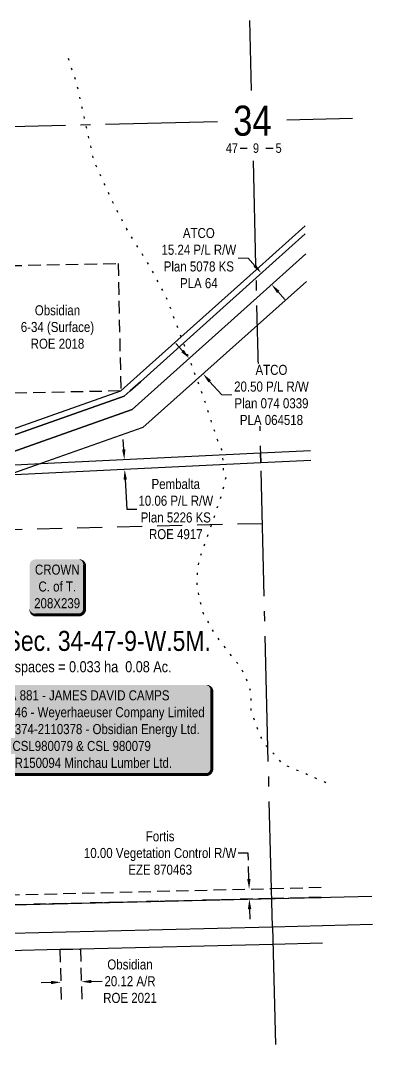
# Model space of a CAD drawing. Extents: x 617401 to 618447, y 5883668 to 5884710.
# Drawn here: x 618096 to 618447, y 5883688 to 5884710 of the extents above; entities that cross this region are included whole.
import ezdxf
from ezdxf.enums import TextEntityAlignment as Align

# ---------------------------------------------------------------- set-up
doc = ezdxf.new("R2010")
doc.units = 0
doc.header["$LTSCALE"] = 5
doc.header["$PDSIZE"] = 0.5
for name, pattern in [('foc-ACCESSROAD', [3.75, 2.5, -1.25]), ('foc-FLOWLINE', [3.75, 2.5, -1.25]), ('foc-LSD', [8, 5, -3]), ('foc-QUARTERLINE', [33, 25, -3, 2, -3]), ('foc-WHEELTRACKS', [2, 0.4, -1.6])]:
    doc.linetypes.add(name, pattern=pattern)
doc.layers.get('Defpoints').update_dxf_attribs({"color": 9})
for name, color, linetype in [('10', 1, 'Continuous'), ('9', 3, 'Continuous'), ('AS-OWNER', 7, 'Continuous'), ('AS-POWER', 104, 'foc-POWER'), ('AS-SURFACE IMPACT', 7, 'Continuous'), ('C-SYMBOL', 7, 'Continuous'), ('C-WS', 13, 'foc-ACCESSROAD'), ('F-EZE', 190, 'foc-FLOWLINE'), ('F-RW', 190, 'Continuous'), ('L-AREAREQUIRED', 7, 'Continuous'), ('L-SEC', 7, 'Continuous'), ('L-SECLBL', 7, 'Continuous'), ('L-SECQ', 8, 'foc-QUARTERLINE'), ('L-SECTION-LSD', 7, 'foc-LSD'), ('L-TITLEDB', 4, 'Continuous'), ('T-WATER-P3', 160, 'foc-WHEELTRACKS')]:
    doc.layers.add(name, color=color, linetype=linetype)
doc.layers.add('C-WS-T', color=13, linetype='Continuous', lineweight=9)
doc.layers.add('F-RW-T', color=190, linetype='Continuous', lineweight=9)
doc.styles.add('100L', font='ARIALN.TTF', dxfattribs={"height": 11})
doc.styles.add('175L', font='ARIALN.TTF', dxfattribs={"height": 20})
doc.styles.add('80', font='ARIALN.TTF', dxfattribs={"height": 10})
doc.styles.add('80CG', font='ARIALN.TTF', dxfattribs={"height": 10})
doc.styles.add('80L', font='ARIALN.TTF', dxfattribs={"height": 2})
doc.styles.add('foc-LtypeFont', font='ARIALN.TTF', dxfattribs={"height": 7.35})
doc.styles.add('SIMPLEX', font='ARIALN.TTF')
doc.linetypes.add('foc-POWER', pattern='A,6,-1,["P",foc-LtypeFont,S=0.2,R=0,X=-0.625,Y=-0.75],-1.24,4', length=12.24)
doc.dimstyles.new('Compass 5 000', dxfattribs={"dimscale": 5, "dimtxt": 9, "dimasz": 2, "dimexe": 0.2, "dimexo": 0.0625, "dimgap": 0.5, "dimtad": 0, "dimtih": 1, "dimtoh": 1, "dimzin": 0, "dimdsep": 46, "dimtxsty": '80CG', "dimcen": 0.1, "dimse1": 1, "dimse2": 1, "dimclrd": 256, "dimclrt": 256, "dimaunit": 1, "dimadec": 4, "dimazin": 0, "dimtfac": 0.06, "dimtofl": 0, "dimtmove": 0, "dimatfit": 1, "dimfxl": 0.2, "dimtolj": 1, "dimtzin": 0, "dimlwd": -1, "dimarcsym": 0})

# ---------------------------------------------------------------- blocks, each defined once
blk = doc.blocks.new('L-SECLBL')
at = {"layer": '9', "color": 7}
for p, q in [((-5.1, -27.8), (-12.3, -27.8)), ((20.7, -27.8), (13.5, -27.8))]:
    blk.add_line(p, q, dxfattribs=at)
at = {"layer": '10', "color": 2, "style": 'SIMPLEX'}
blk.add_attdef('SEC', text='', height=30, dxfattribs=at).set_placement((0, 0), align=Align.MIDDLE)
at = {"layer": '10', "color": 5, "style": '80L'}
blk.add_attdef('TWP', text='', height=9.5, dxfattribs=at).set_placement((-14.4, -27.4), align=Align.MIDDLE_RIGHT)
blk.add_attdef('RGE', text='', height=9.5, dxfattribs=at).set_placement((3.6, -27.4), align=Align.MIDDLE_CENTER)
blk.add_attdef('MER', text='', height=9.5, dxfattribs=at).set_placement((23.2, -27.4), align=Align.MIDDLE_LEFT)
blk = doc.blocks.new('*D395')
at = {"layer": 'Defpoints', "color": 0, "transparency": 16777216}
for p in [(618227, 5884273.2), (618200.1, 5884261.9), (618227.5, 5884263.2)]:
    blk.add_point(p, dxfattribs=at)
at = {"layer": 'F-RW', "transparency": 16777216}
for p, q in [((618199.2, 5884281.9), (618198.7, 5884291.9)), ((618200.6, 5884251.9), (618202.1, 5884222.4)), ((618202.1, 5884222.4), (618212.1, 5884222.4))]:
    blk.add_line(p, q, dxfattribs=at)
for points in [[(618200.8, 5884282), (618197.5, 5884281.8), (618199.7, 5884271.9)], [(618202.3, 5884252), (618199, 5884251.8), (618200.1, 5884261.9)]]:
    blk.add_solid(points, dxfattribs=at)
at = {"layer": 'F-RW', "transparency": 16777216, "insert": (618251.1, 5884222.4), "char_height": 10, "attachment_point": 5, "style": '80CG'}
blk.add_mtext('\\A1;Pembalta\\P10.06 P/L R/W\\PPlan 5226 KS\\PROE 4917', dxfattribs=at)
blk = doc.blocks.new('*D398')
at = {"layer": 'Defpoints', "color": 0, "transparency": 16777216}
for p in [(618257.2, 5883841.7), (618324.3, 5883843.4), (618257.4, 5883831.7)]:
    blk.add_point(p, dxfattribs=at)
at = {"layer": 'F-EZE', "transparency": 16777216}
for p, q in [((618323.4, 5883879.3), (618313.4, 5883879.3)), ((618324.1, 5883853.4), (618323.4, 5883879.3)), ((618324.8, 5883823.4), (618325, 5883813.4))]:
    blk.add_line(p, q, dxfattribs=at)
for points in [[(618325.7, 5883853.4), (618322.4, 5883853.3), (618324.3, 5883843.4)], [(618326.5, 5883823.4), (618323.1, 5883823.3), (618324.5, 5883833.4)]]:
    blk.add_solid(points, dxfattribs=at)
at = {"layer": 'F-EZE', "transparency": 16777216, "insert": (618235.5, 5883879.3), "char_height": 10, "attachment_point": 5, "style": '80CG'}
blk.add_mtext('\\A1;Fortis\\P10.00 Vegetation Control R/W\\PEZE 870463', dxfattribs=at)
blk = doc.blocks.new('*D399')
at = {"layer": 'C-WS', "transparency": 16777216}
for p, q in [((618126.7, 5883750.2), (618116.7, 5883749.9)), ((618166.7, 5883751.1), (618177.7, 5883751.4))]:
    blk.add_line(p, q, dxfattribs=at)
for points in [[(618126.6, 5883751.8), (618126.7, 5883748.5), (618136.6, 5883750.4)], [(618166.7, 5883752.8), (618166.8, 5883749.5), (618156.8, 5883750.9)]]:
    blk.add_solid(points, dxfattribs=at)
at = {"layer": 'Defpoints', "color": 0, "transparency": 16777216}
for p in [(618136.5, 5883756.6), (618156.6, 5883757.1), (618156.8, 5883750.9)]:
    blk.add_point(p, dxfattribs=at)
at = {"layer": 'C-WS', "transparency": 16777216, "insert": (618205.4, 5883751.4), "char_height": 10, "attachment_point": 5, "style": '80CG'}
blk.add_mtext('\\A1;Obsidian\\P20.12 A/R\\PROE 2021', dxfattribs=at)
blk = doc.blocks.new('*D409')
at = {"layer": 'Defpoints', "color": 0, "transparency": 16777216}
for p in [(618252.9, 5884362.4), (618278.3, 5884357.4), (618266.6, 5884347)]:
    blk.add_point(p, dxfattribs=at)
at = {"layer": 'F-RW-T', "transparency": 16777216}
for p, q in [((618257.9, 5884380.2), (618251.2, 5884387.7)), ((618284.9, 5884349.9), (618297.1, 5884336.3)), ((618297.1, 5884336.3), (618307.1, 5884336.3))]:
    blk.add_line(p, q, dxfattribs=at)
for points in [[(618259.1, 5884381.3), (618256.6, 5884379.1), (618264.5, 5884372.8)], [(618286.2, 5884351), (618283.7, 5884348.8), (618278.3, 5884357.4)]]:
    blk.add_solid(points, dxfattribs=at)
at = {"layer": 'F-RW-T', "transparency": 16777216, "insert": (618346.6, 5884336.3), "char_height": 10, "attachment_point": 5, "style": '80CG', "bg_fill": 3, "box_fill_scale": 1.1, "bg_fill_color": 256, "bg_fill_true_color": 13158600, "bg_fill_transparency": 0}
blk.add_mtext('\\A1;ATCO\\P20.50 P/L R/W\\PPlan 074 0339\\PPLA 064518', dxfattribs=at)
blk = doc.blocks.new('*U388')
h = blk.add_hatch(color=255)
edge = h.paths.add_edge_path()
edge.add_line((-21.5, -28.5), (21.5, -28.5))
edge.add_arc((21.5, -22.5), 6, 270, 360)
edge.add_line((27.5, -22.5), (27.5, 21))
edge.add_arc((21.5, 21), 6, 0, 90)
edge.add_line((21.5, 27), (-21.5, 27))
edge.add_arc((-21.5, 21), 6, 90, 180)
edge.add_line((-27.5, 21), (-27.5, -22.5))
edge.add_arc((-21.5, -22.5), 6, 180, 270)
at = {"color": 14, "flags": 128}
blk.add_lwpolyline([(-21.5, -28.5, 3, 3, 0), (21.5, -28.5, 3, 3, 0.414214), (27.5, -22.5, 3, 3, 0), (27.5, 21, 3, 0, 0.414214), (21.5, 27, 0, 0, 0), (-21.5, 27, 0, 0, 0.414214), (-27.5, 21, 0, 0, 0), (-27.5, -22.5, 0, 3, 0.414214)], format="xyseb", close=True, dxfattribs=at)
at = {"color": 14, "style": '80'}
blk.add_attdef('ENTER_TEXT_001', (-26.8, -4.9), '', height=10, dxfattribs=at)
blk = doc.blocks.new('*D420')
at = {"layer": 'Defpoints', "color": 0, "transparency": 16777216}
for p in [(618336.4, 5884457.7), (618336.5, 5884457.9), (618346.5, 5884446.4)]:
    blk.add_point(p, dxfattribs=at)
at = {"layer": 'F-RW-T', "transparency": 16777216}
for p, q in [((618323.2, 5884472.8), (618313.2, 5884472.8)), ((618329.9, 5884465.3), (618323.2, 5884472.8)), ((618353.4, 5884439.1), (618360.1, 5884431.7))]:
    blk.add_line(p, q, dxfattribs=at)
for points in [[(618331.1, 5884466.4), (618328.6, 5884464.2), (618336.5, 5884457.9)], [(618354.6, 5884440.2), (618352.1, 5884438), (618346.7, 5884446.6)]]:
    blk.add_solid(points, dxfattribs=at)
at = {"layer": 'F-RW-T', "transparency": 16777216, "insert": (618274.1, 5884472.8), "char_height": 10, "attachment_point": 5, "style": '80CG'}
blk.add_mtext('\\A1;ATCO\\P15.24 P/L R/W\\PPlan 5078 KS\\PPLA 64', dxfattribs=at)
blk = doc.blocks.new('*U422')
h = blk.add_hatch(color=255)
edge = h.paths.add_edge_path()
edge.add_line((-124, -45.5), (124, -45.5))
edge.add_arc((124, -39.5), 6, 270, 360)
edge.add_line((130, -39.5), (130, 38))
edge.add_arc((124, 38), 6, 0, 90)
edge.add_line((124, 44), (-124, 44))
edge.add_arc((-124, 38), 6, 90, 180)
edge.add_line((-130, 38), (-130, -39.5))
edge.add_arc((-124, -39.5), 6, 180, 270)
at = {"color": 44, "flags": 128}
blk.add_lwpolyline([(-124, -45.5, 3, 3, 0), (124, -45.5, 3, 3, 0.414214), (130, -39.5, 3, 3, 0), (130, 38, 3, 0, 0.414214), (124, 44, 0, 0, 0), (-124, 44, 0, 0, 0.414214), (-130, 38, 0, 0, 0), (-130, -39.5, 0, 3, 0.414214)], format="xyseb", close=True, dxfattribs=at)
at = {"color": 44, "style": '80'}
blk.add_attdef('ENTER_TEXT_001', (-36, -5), '', height=10, dxfattribs=at)

msp = doc.modelspace()

# ---------------------------------------------------------------- linework, layer by layer
at = {"layer": 'AS-POWER', "flags": 128}
msp.add_lwpolyline([(617540.689, 5883803.918), (617660.522, 5883817.252), (618446.786, 5883836.341)], dxfattribs=at)
at = {"layer": 'C-WS'}
for points in [[(618066.242, 5884464.952), (618193.504, 5884467.579), (618196.192, 5884340.322), (618068.869, 5884337.689)], [(618137.069, 5883733.102), (618135.851, 5883783.076), (618155.954, 5883783.565), (618157.172, 5883733.588)]]:
    msp.add_lwpolyline(points, dxfattribs=at)
at = {"layer": 'F-EZE'}
msp.add_lwpolyline([(618396.353, 5883835.116), (618346.766, 5883833.913), (618082.858, 5883827.506), (617831.312, 5883821.396), (617816.378, 5883821.034), (617762.134, 5883819.717), (617760.35, 5883826.859), (617756.56, 5883829.59), (617816.136, 5883831.037), (617831.073, 5883831.401), (618082.616, 5883837.509), (618346.518, 5883843.915), (618396.11, 5883845.119)], dxfattribs=at)
at = {"layer": 'F-RW'}
for points in [[(617989.814, 5884267.627), (618196.192, 5884340.322), (618215.565, 5884357.576), (618331.2, 5884461.302), (618380.083, 5884505.164)], [(617620.114, 5884130.627), (617628.171, 5884133.745), (617630.504, 5884134.567), (617636.764, 5884136.772), (617638.341, 5884137.328), (617643.925, 5884139.295), (617644.413, 5884139.467), (617648.313, 5884140.841), (617659.283, 5884144.705), (617678.311, 5884151.407), (617763.35, 5884181.364), (617780.851, 5884187.529), (617850.088, 5884211.918), (617868.34, 5884218.347), (617877.788, 5884221.647), (617958.78, 5884250.206), (617991.843, 5884261.872), (618199.624, 5884335.077), (618205.686, 5884340.514), (618215.731, 5884349.525), (618331.399, 5884453.273), (618380.278, 5884497.134)], [(618380.278, 5884497.134), (618331.399, 5884453.273), (618215.731, 5884349.525), (618205.686, 5884340.514), (618199.624, 5884335.077), (617991.843, 5884261.872)], [(618380.764, 5884477.116), (618331.896, 5884433.269), (618207.544, 5884321.715), (618044.983, 5884264.441), (618011.865, 5884252.772), (617882.425, 5884207.161), (617872.989, 5884203.841), (617854.709, 5884197.401), (617796.3, 5884176.825), (617778.832, 5884170.671), (617760.355, 5884164.163), (617745.247, 5884158.84), (617678.311, 5884135.258), (617667.213, 5884131.348)], [(618044.983, 5884264.441), (618207.544, 5884321.715), (618331.896, 5884433.269), (618380.764, 5884477.116)], [(618381.435, 5884449.502), (618332.575, 5884405.871), (618218.199, 5884303.734), (618116.471, 5884267.9), (618083.351, 5884256.231)], [(618044.983, 5884264.441), (618116.471, 5884267.9), (618335.736, 5884278.505), (618335.985, 5884268.45), (618083.351, 5884256.231)], [(618385.773, 5884270.857), (618335.985, 5884268.45), (618335.735, 5884278.505), (618385.528, 5884280.913)]]:
    msp.add_lwpolyline(points, dxfattribs=at)
at = {"layer": 'L-SEC'}
for p, q in [((617541.128, 5883786.115), (618347.554, 5883805.826)), ((618347.554, 5883805.826), (618447.484, 5883808.269))]:
    msp.add_line(p, q, dxfattribs=at)
at = {"layer": 'L-SECQ'}
for p, q in [((618326.809, 5884639.961), (618325.069, 5884709.915)), ((618362.052, 5884610.819), (618427.489, 5884612.409)), ((617521.301, 5884590.384), (618292.815, 5884609.136)), ((618347.554, 5883805.826), (618328.549, 5884570.009)), ((618347.554, 5883805.826), (618350.476, 5883688.29))]:
    msp.add_line(p, q, dxfattribs=at)
at = {"layer": 'L-SECTION-LSD'}
msp.add_line((618337.554, 5884207.903), (617531.214, 5884188.249), dxfattribs=at)
at = {"layer": 'L-TITLEDB'}
for points in [[(618082.858, 5883827.506), (618346.766, 5883833.913), (618396.353, 5883835.116)], [(618397.462, 5883789.428), (618347.9, 5883788.226), (618155.954, 5883783.565), (618135.851, 5883783.076), (618083.967, 5883781.817)]]:
    msp.add_lwpolyline(points, dxfattribs=at)
at = {"layer": 'T-WATER-P3', "flags": 128}
msp.add_lwpolyline([(618400.996, 5883949.517), (618358.356, 5883967.82), (618338.853, 5883989.128), (618333.975, 5884000.155), (618326.357, 5884020.855), (618326.217, 5884039.56), (618321.622, 5884053.332), (618316.26, 5884064.043), (618304.948, 5884078.435), (618290.396, 5884097.371), (618278.896, 5884118.092), (618275.45, 5884130.142), (618272.503, 5884144.377), (618272.503, 5884156.001), (618274.646, 5884172.519), (618284.477, 5884199.983), (618296.574, 5884235.524), (618301.948, 5884256.676), (618298.876, 5884260.894), (618297.725, 5884280.101), (618292.927, 5884290.838), (618278.924, 5884333.796), (618241.54, 5884434.49), (618224.884, 5884464.995), (618201.737, 5884502.415), (618190.324, 5884524.292), (618169.653, 5884569.073), (618152.576, 5884645.677), (618142.216, 5884677.708)], dxfattribs=at)

# ---------------------------------------------------------------- block references
at = {"layer": 'AS-OWNER'}
ref = msp.add_blockref('*U388', (618132.59, 5884145.318), dxfattribs=dict(at, xscale=0.9997690000000006, yscale=0.9997690000000006, zscale=0.9997690000000006))
ref.add_attrib('ENTER_TEXT_001', 'CROWN', (618110.535, 5884157.088), dxfattribs={"layer": '0', "color": 14, "height": 9.9977, "style": '80'})
ref.add_attrib('ENTER_TEXT_002', 'C. of T.', (618114.031, 5884140.248), dxfattribs={"layer": '0', "color": 14, "height": 9.9977, "style": '80'})
ref.add_attrib('ENTER_TEXT_003', '208X239', (618109.761, 5884123.544), dxfattribs={"layer": '0', "color": 14, "height": 9.9977, "style": '80'})
at = {"layer": 'AS-SURFACE IMPACT', "color": 4}
ref = msp.add_blockref('*U422', (618157.155, 5884003), dxfattribs=dict(at, xscale=0.99963, yscale=0.99963, zscale=0.99963))
ref.add_attrib('ENTER_TEXT_001', 'TPA 881 - JAMES DAVID CAMPS', (618069.814, 5884031.674), dxfattribs={"layer": '0', "color": 44, "height": 9.9963, "style": '80'})
ref.add_attrib('ENTER_TEXT_002', 'FMA0900046 - Weyerhaeuser Company Limited', (618034.247, 5884014.836), dxfattribs={"layer": '0', "color": 44, "height": 9.9963, "style": '80'})
ref.add_attrib('ENTER_TEXT_003', 'RTF 2110374-2110378 - Obsidian Energy Ltd.', (618039.429, 5883997.998), dxfattribs={"layer": '0', "color": 44, "height": 9.9963, "style": '80'})
ref.add_attrib('ENTER_TEXT_004', 'CSL980079 & CSL 980079', (618088.064, 5883981.16), dxfattribs={"layer": '0', "color": 44, "height": 9.9963, "style": '80'})
ref.add_attrib('ENTER_TEXT_005', 'CTPR150094 Minchau Lumber Ltd.', (618067.301, 5883964.323), dxfattribs={"layer": '0', "color": 44, "height": 9.9963, "style": '80'})
at = {"layer": 'L-SECLBL', "color": 4, "xscale": 0.99963, "yscale": 0.99963, "zscale": 0.99963}
msp.add_blockref('L-SECLBL', (618327.555, 5884609.98), dxfattribs=at).add_auto_attribs({'SEC': '34', 'TWP': '47', 'RGE': '9', 'MER': '5'})

# ---------------------------------------------------------------- texts
at = {"layer": 'C-SYMBOL', "color": 3, "style": '175L'}
msp.add_text('S.W.1/4 Sec. 34-47-9-W.5M.', height=19.99538, dxfattribs=at).set_placement((618139.736, 5884074.967), align=Align.BOTTOM_CENTER)
at = {"layer": 'C-WS-T', "insert": (618132.991, 5884404.062), "char_height": 10, "attachment_point": 5, "style": '80CG'}
msp.add_mtext('\\A1;Obsidian\\P6-34 (Surface)\\PROE 2018', dxfattribs=at)
at = {"layer": 'L-AREAREQUIRED', "color": 5, "style": '100L'}
msp.add_text('Workspaces = 0.033 ha  0.08 Ac.', height=10.99746, dxfattribs=at).set_placement((618153.879, 5884056.408), align=Align.BOTTOM_CENTER)

# ---------------------------------------------------------------- dimensions: what is measured, and where the dimension line sits
at = {"layer": 'C-WS'}
dim = msp.add_linear_dim(base=(618156.75, 5883750.888), p1=(618136.496, 5883756.635), p2=(618156.598, 5883757.125), angle=1.396696, text='Obsidian\\P20.12 A/R\\PROE 2021', dimstyle='Compass 5 000', dxfattribs=at)
dim.commit()
dim.dimension.update_dxf_attribs({"geometry": '*D399', "text_midpoint": (618205.441, 5883751.398), "dimtype": 161})
at = {"layer": 'F-EZE'}
dim = msp.add_linear_dim(base=(618324.301, 5883843.376), p1=(618257.441, 5883831.744), p2=(618257.198, 5883841.747), angle=91.390637, text='Fortis\\P10.00 Vegetation Control R/W\\PEZE 870463', dimstyle='Compass 5 000', dxfattribs=at)
dim.commit()
dim.dimension.update_dxf_attribs({"geometry": '*D398', "text_midpoint": (618235.496, 5883879.299), "dimtype": 161})
at = {"layer": 'F-RW'}
dim = msp.add_linear_dim(base=(618200.149, 5884261.885), p1=(618227.044, 5884273.248), p2=(618227.53, 5884263.211), angle=272.771353, text='Pembalta\\P10.06 P/L R/W\\PPlan 5226 KS\\PROE 4917', dimstyle='Compass 5 000', dxfattribs=at)
dim.commit()
dim.dimension.update_dxf_attribs({"geometry": '*D395', "text_midpoint": (618251.145, 5884222.421), "dimtype": 161})

# ---------------------------------------------------------------- next in the draw order: dimensions: what is measured, and where the dimension line sits
at = {"layer": 'F-RW-T'}
dim = msp.add_linear_dim(base=(618278.267, 5884357.386), p1=(618252.88, 5884362.385), p2=(618266.626, 5884346.991), angle=311.763771, text='ATCO\\P20.50 P/L R/W\\PPlan 074 0339\\PPLA 064518', dimstyle='Compass 5 000', override={"dimtfill": 1}, dxfattribs=at)
dim.commit()
dim.dimension.update_dxf_attribs({"geometry": '*D409', "text_midpoint": (618346.648, 5884336.287), "dimtype": 161})

# ---------------------------------------------------------------- next in the draw order: dimensions: what is measured, and where the dimension line sits
dim = msp.add_aligned_dim(p1=(618346.516, 5884446.387), p2=(618336.35, 5884457.716), distance=-0.256, text='ATCO\\P15.24 P/L R/W\\PPlan 5078 KS\\PPLA 64', dimstyle='Compass 5 000', dxfattribs=at)
dim.commit()
dim.dimension.update_dxf_attribs({"geometry": '*D420', "text_midpoint": (618274.098, 5884472.772)})

doc.saveas('drawing.dxf')
